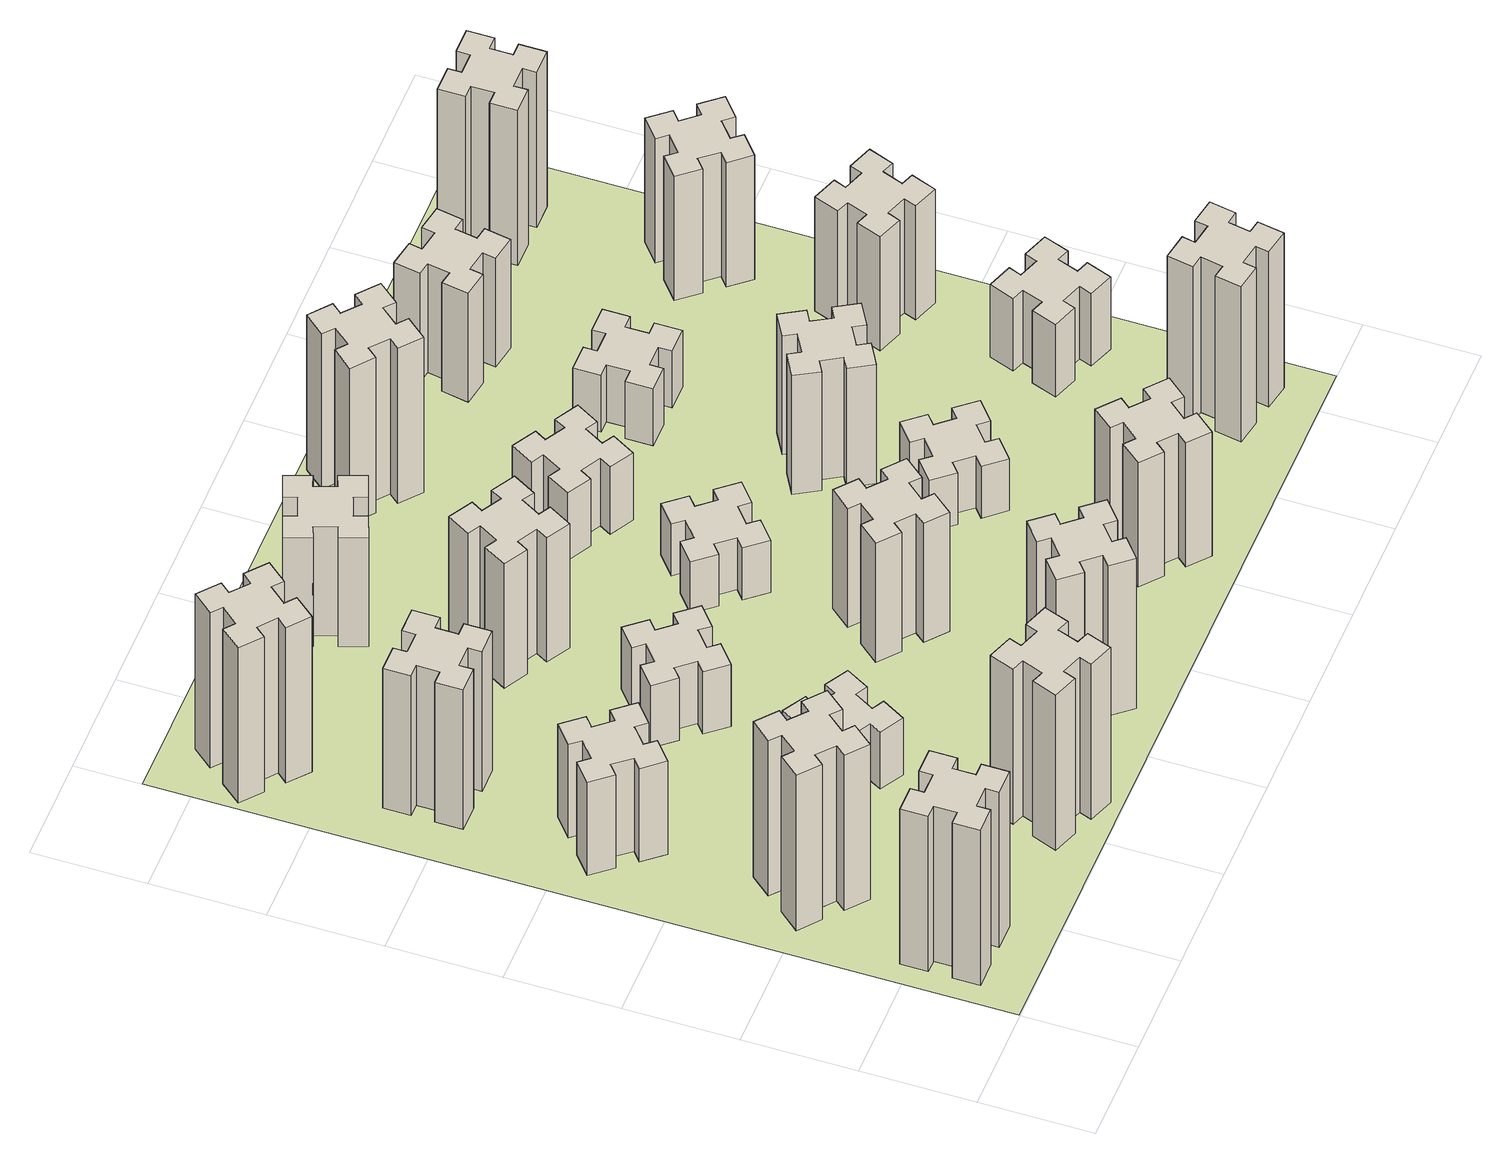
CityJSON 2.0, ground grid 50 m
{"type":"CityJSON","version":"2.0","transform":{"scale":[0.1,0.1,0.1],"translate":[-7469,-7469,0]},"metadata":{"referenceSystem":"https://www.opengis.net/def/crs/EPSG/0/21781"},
"CityObjects":{
"building1":{"type":"Building","attributes":{"class":"1000","function":"1000","usage":"1000","yearOfConstruction":2016,"roofType":"1000","measuredHeight":90,"storeysAboveGround":30,"storeysBelowGround":0},"geometry":[{"type":"Solid","lod":"1","boundaries":[[[[0,1,2,3,4,5,6,7,8,9,10,11,12,13,14,15,16,17,18,19]],[[17,16,20,21]],[[16,15,22,20]],[[15,14,23,22]],[[14,13,24,23]],[[13,12,25,24]],[[12,11,26,25]],[[11,10,27,26]],[[10,9,28,27]],[[9,8,29,28]],[[8,7,30,29]],[[7,6,31,30]],[[6,5,32,31]],[[5,4,33,32]],[[4,3,34,33]],[[3,2,35,34]],[[2,1,36,35]],[[1,0,37,36]],[[0,19,38,37]],[[19,18,39,38]],[[18,17,21,39]],[[24,25,26,27,28,29,30,31,32,33,34,35,36,37,38,39,21,20,22,23]]]]}]},
"building2":{"type":"Building","attributes":{"class":"1000","function":"1000","usage":"1000","yearOfConstruction":2016,"roofType":"1000","measuredHeight":90,"storeysAboveGround":30,"storeysBelowGround":0},"geometry":[{"type":"Solid","lod":"1","boundaries":[[[[40,41,42,43,44,45,46,47,48,49,50,51,52,53,54,55,56,57,58,59]],[[57,56,60,61]],[[56,55,62,60]],[[55,54,63,62]],[[54,53,64,63]],[[53,52,65,64]],[[52,51,66,65]],[[51,50,67,66]],[[50,49,68,67]],[[49,48,69,68]],[[48,47,70,69]],[[47,46,71,70]],[[46,45,72,71]],[[45,44,73,72]],[[44,43,74,73]],[[43,42,75,74]],[[42,41,76,75]],[[41,40,77,76]],[[40,59,78,77]],[[59,58,79,78]],[[58,57,61,79]],[[64,65,66,67,68,69,70,71,72,73,74,75,76,77,78,79,61,60,62,63]]]]}]},
"building3":{"type":"Building","attributes":{"class":"1000","function":"1000","usage":"1000","yearOfConstruction":2016,"roofType":"1000","measuredHeight":54,"storeysAboveGround":30,"storeysBelowGround":0},"geometry":[{"type":"Solid","lod":"1","boundaries":[[[[80,81,82,83,84,85,86,87,88,89,90,91,92,93,94,95,96,97,98,99]],[[97,96,100,101]],[[96,95,102,100]],[[95,94,103,102]],[[94,93,104,103]],[[93,92,105,104]],[[92,91,106,105]],[[91,90,107,106]],[[90,89,108,107]],[[89,88,109,108]],[[88,87,110,109]],[[87,86,111,110]],[[86,85,112,111]],[[85,84,113,112]],[[84,83,114,113]],[[83,82,115,114]],[[82,81,116,115]],[[81,80,117,116]],[[80,99,118,117]],[[99,98,119,118]],[[98,97,101,119]],[[104,105,106,107,108,109,110,111,112,113,114,115,116,117,118,119,101,100,102,103]]]]}]},
"building4":{"type":"Building","attributes":{"class":"1000","function":"1000","usage":"1000","yearOfConstruction":2016,"roofType":"1000","measuredHeight":81,"storeysAboveGround":30,"storeysBelowGround":0},"geometry":[{"type":"Solid","lod":"1","boundaries":[[[[120,121,122,123,124,125,126,127,128,129,130,131,132,133,134,135,136,137,138,139]],[[137,136,140,141]],[[136,135,142,140]],[[135,134,143,142]],[[134,133,144,143]],[[133,132,145,144]],[[132,131,146,145]],[[131,130,147,146]],[[130,129,148,147]],[[129,128,149,148]],[[128,127,150,149]],[[127,126,151,150]],[[126,125,152,151]],[[125,124,153,152]],[[124,123,154,153]],[[123,122,155,154]],[[122,121,156,155]],[[121,120,157,156]],[[120,139,158,157]],[[139,138,159,158]],[[138,137,141,159]],[[144,145,146,147,148,149,150,151,152,153,154,155,156,157,158,159,141,140,142,143]]]]}]},
"building5":{"type":"Building","attributes":{"class":"1000","function":"1000","usage":"1000","yearOfConstruction":2016,"roofType":"1000","measuredHeight":90,"storeysAboveGround":30,"storeysBelowGround":0},"geometry":[{"type":"Solid","lod":"1","boundaries":[[[[160,161,162,163,164,165,166,167,168,169,170,171,172,173,174,175,176,177,178,179]],[[177,176,180,181]],[[176,175,182,180]],[[175,174,183,182]],[[174,173,184,183]],[[173,172,185,184]],[[172,171,186,185]],[[171,170,187,186]],[[170,169,188,187]],[[169,168,189,188]],[[168,167,190,189]],[[167,166,191,190]],[[166,165,192,191]],[[165,164,193,192]],[[164,163,194,193]],[[163,162,195,194]],[[162,161,196,195]],[[161,160,197,196]],[[160,179,198,197]],[[179,178,199,198]],[[178,177,181,199]],[[184,185,186,187,188,189,190,191,192,193,194,195,196,197,198,199,181,180,182,183]]]]}]},
"building6":{"type":"Building","attributes":{"class":"1000","function":"1000","usage":"1000","yearOfConstruction":2016,"roofType":"1000","measuredHeight":90,"storeysAboveGround":30,"storeysBelowGround":0},"geometry":[{"type":"Solid","lod":"1","boundaries":[[[[200,201,202,203,204,205,206,207,208,209,210,211,212,213,214,215,216,217,218,219]],[[217,216,220,221]],[[216,215,222,220]],[[215,214,223,222]],[[214,213,224,223]],[[213,212,225,224]],[[212,211,226,225]],[[211,210,227,226]],[[210,209,228,227]],[[209,208,229,228]],[[208,207,230,229]],[[207,206,231,230]],[[206,205,232,231]],[[205,204,233,232]],[[204,203,234,233]],[[203,202,235,234]],[[202,201,236,235]],[[201,200,237,236]],[[200,219,238,237]],[[219,218,239,238]],[[218,217,221,239]],[[224,225,226,227,228,229,230,231,232,233,234,235,236,237,238,239,221,220,222,223]]]]}]},
"building7":{"type":"Building","attributes":{"class":"1000","function":"1000","usage":"1000","yearOfConstruction":2016,"roofType":"1000","measuredHeight":33,"storeysAboveGround":30,"storeysBelowGround":0},"geometry":[{"type":"Solid","lod":"1","boundaries":[[[[240,241,242,243,244,245,246,247,248,249,250,251,252,253,254,255,256,257,258,259]],[[257,256,260,261]],[[256,255,262,260]],[[255,254,263,262]],[[254,253,264,263]],[[253,252,265,264]],[[252,251,266,265]],[[251,250,267,266]],[[250,249,268,267]],[[249,248,269,268]],[[248,247,270,269]],[[247,246,271,270]],[[246,245,272,271]],[[245,244,273,272]],[[244,243,274,273]],[[243,242,275,274]],[[242,241,276,275]],[[241,240,277,276]],[[240,259,278,277]],[[259,258,279,278]],[[258,257,261,279]],[[264,265,266,267,268,269,270,271,272,273,274,275,276,277,278,279,261,260,262,263]]]]}]},
"building8":{"type":"Building","attributes":{"class":"1000","function":"1000","usage":"1000","yearOfConstruction":2016,"roofType":"1000","measuredHeight":36,"storeysAboveGround":30,"storeysBelowGround":0},"geometry":[{"type":"Solid","lod":"1","boundaries":[[[[280,281,282,283,284,285,286,287,288,289,290,291,292,293,294,295,296,297,298,299]],[[297,296,300,301]],[[296,295,302,300]],[[295,294,303,302]],[[294,293,304,303]],[[293,292,305,304]],[[292,291,306,305]],[[291,290,307,306]],[[290,289,308,307]],[[289,288,309,308]],[[288,287,310,309]],[[287,286,311,310]],[[286,285,312,311]],[[285,284,313,312]],[[284,283,314,313]],[[283,282,315,314]],[[282,281,316,315]],[[281,280,317,316]],[[280,299,318,317]],[[299,298,319,318]],[[298,297,301,319]],[[304,305,306,307,308,309,310,311,312,313,314,315,316,317,318,319,301,300,302,303]]]]}]},
"building9":{"type":"Building","attributes":{"class":"1000","function":"1000","usage":"1000","yearOfConstruction":2016,"roofType":"1000","measuredHeight":87,"storeysAboveGround":30,"storeysBelowGround":0},"geometry":[{"type":"Solid","lod":"1","boundaries":[[[[320,321,322,323,324,325,326,327,328,329,330,331,332,333,334,335,336,337,338,339]],[[337,336,340,341]],[[336,335,342,340]],[[335,334,343,342]],[[334,333,344,343]],[[333,332,345,344]],[[332,331,346,345]],[[331,330,347,346]],[[330,329,348,347]],[[329,328,349,348]],[[328,327,350,349]],[[327,326,351,350]],[[326,325,352,351]],[[325,324,353,352]],[[324,323,354,353]],[[323,322,355,354]],[[322,321,356,355]],[[321,320,357,356]],[[320,339,358,357]],[[339,338,359,358]],[[338,337,341,359]],[[344,345,346,347,348,349,350,351,352,353,354,355,356,357,358,359,341,340,342,343]]]]}]},
"building10":{"type":"Building","attributes":{"class":"1000","function":"1000","usage":"1000","yearOfConstruction":2016,"roofType":"1000","measuredHeight":72,"storeysAboveGround":30,"storeysBelowGround":0},"geometry":[{"type":"Solid","lod":"1","boundaries":[[[[360,361,362,363,364,365,366,367,368,369,370,371,372,373,374,375,376,377,378,379]],[[377,376,380,381]],[[376,375,382,380]],[[375,374,383,382]],[[374,373,384,383]],[[373,372,385,384]],[[372,371,386,385]],[[371,370,387,386]],[[370,369,388,387]],[[369,368,389,388]],[[368,367,390,389]],[[367,366,391,390]],[[366,365,392,391]],[[365,364,393,392]],[[364,363,394,393]],[[363,362,395,394]],[[362,361,396,395]],[[361,360,397,396]],[[360,379,398,397]],[[379,378,399,398]],[[378,377,381,399]],[[384,385,386,387,388,389,390,391,392,393,394,395,396,397,398,399,381,380,382,383]]]]}]},
"building11":{"type":"Building","attributes":{"class":"1000","function":"1000","usage":"1000","yearOfConstruction":2016,"roofType":"1000","measuredHeight":63,"storeysAboveGround":30,"storeysBelowGround":0},"geometry":[{"type":"Solid","lod":"1","boundaries":[[[[400,401,402,403,404,405,406,407,408,409,410,411,412,413,414,415,416,417,418,419]],[[417,416,420,421]],[[416,415,422,420]],[[415,414,423,422]],[[414,413,424,423]],[[413,412,425,424]],[[412,411,426,425]],[[411,410,427,426]],[[410,409,428,427]],[[409,408,429,428]],[[408,407,430,429]],[[407,406,431,430]],[[406,405,432,431]],[[405,404,433,432]],[[404,403,434,433]],[[403,402,435,434]],[[402,401,436,435]],[[401,400,437,436]],[[400,419,438,437]],[[419,418,439,438]],[[418,417,421,439]],[[424,425,426,427,428,429,430,431,432,433,434,435,436,437,438,439,421,420,422,423]]]]}]},
"building12":{"type":"Building","attributes":{"class":"1000","function":"1000","usage":"1000","yearOfConstruction":2016,"roofType":"1000","measuredHeight":69,"storeysAboveGround":30,"storeysBelowGround":0},"geometry":[{"type":"Solid","lod":"1","boundaries":[[[[440,441,442,443,444,445,446,447,448,449,450,451,452,453,454,455,456,457,458,459]],[[457,456,460,461]],[[456,455,462,460]],[[455,454,463,462]],[[454,453,464,463]],[[453,452,465,464]],[[452,451,466,465]],[[451,450,467,466]],[[450,449,468,467]],[[449,448,469,468]],[[448,447,470,469]],[[447,446,471,470]],[[446,445,472,471]],[[445,444,473,472]],[[444,443,474,473]],[[443,442,475,474]],[[442,441,476,475]],[[441,440,477,476]],[[440,459,478,477]],[[459,458,479,478]],[[458,457,461,479]],[[464,465,466,467,468,469,470,471,472,473,474,475,476,477,478,479,461,460,462,463]]]]}]},
"building13":{"type":"Building","attributes":{"class":"1000","function":"1000","usage":"1000","yearOfConstruction":2016,"roofType":"1000","measuredHeight":30,"storeysAboveGround":30,"storeysBelowGround":0},"geometry":[{"type":"Solid","lod":"1","boundaries":[[[[480,481,482,483,484,485,486,487,488,489,490,491,492,493,494,495,496,497,498,499]],[[497,496,500,501]],[[496,495,502,500]],[[495,494,503,502]],[[494,493,504,503]],[[493,492,505,504]],[[492,491,506,505]],[[491,490,507,506]],[[490,489,508,507]],[[489,488,509,508]],[[488,487,510,509]],[[487,486,511,510]],[[486,485,512,511]],[[485,484,513,512]],[[484,483,514,513]],[[483,482,515,514]],[[482,481,516,515]],[[481,480,517,516]],[[480,499,518,517]],[[499,498,519,518]],[[498,497,501,519]],[[504,505,506,507,508,509,510,511,512,513,514,515,516,517,518,519,501,500,502,503]]]]}]},
"building14":{"type":"Building","attributes":{"class":"1000","function":"1000","usage":"1000","yearOfConstruction":2016,"roofType":"1000","measuredHeight":72,"storeysAboveGround":30,"storeysBelowGround":0},"geometry":[{"type":"Solid","lod":"1","boundaries":[[[[520,521,522,523,524,525,526,527,528,529,530,531,532,533,534,535,536,537,538,539]],[[537,536,540,541]],[[536,535,542,540]],[[535,534,543,542]],[[534,533,544,543]],[[533,532,545,544]],[[532,531,546,545]],[[531,530,547,546]],[[530,529,548,547]],[[529,528,549,548]],[[528,527,550,549]],[[527,526,551,550]],[[526,525,552,551]],[[525,524,553,552]],[[524,523,554,553]],[[523,522,555,554]],[[522,521,556,555]],[[521,520,557,556]],[[520,539,558,557]],[[539,538,559,558]],[[538,537,541,559]],[[544,545,546,547,548,549,550,551,552,553,554,555,556,557,558,559,541,540,542,543]]]]}]},
"building15":{"type":"Building","attributes":{"class":"1000","function":"1000","usage":"1000","yearOfConstruction":2016,"roofType":"1000","measuredHeight":39,"storeysAboveGround":30,"storeysBelowGround":0},"geometry":[{"type":"Solid","lod":"1","boundaries":[[[[560,561,562,563,564,565,566,567,568,569,570,571,572,573,574,575,576,577,578,579]],[[577,576,580,581]],[[576,575,582,580]],[[575,574,583,582]],[[574,573,584,583]],[[573,572,585,584]],[[572,571,586,585]],[[571,570,587,586]],[[570,569,588,587]],[[569,568,589,588]],[[568,567,590,589]],[[567,566,591,590]],[[566,565,592,591]],[[565,564,593,592]],[[564,563,594,593]],[[563,562,595,594]],[[562,561,596,595]],[[561,560,597,596]],[[560,579,598,597]],[[579,578,599,598]],[[578,577,581,599]],[[584,585,586,587,588,589,590,591,592,593,594,595,596,597,598,599,581,580,582,583]]]]}]},
"building16":{"type":"Building","attributes":{"class":"1000","function":"1000","usage":"1000","yearOfConstruction":2016,"roofType":"1000","measuredHeight":90,"storeysAboveGround":30,"storeysBelowGround":0},"geometry":[{"type":"Solid","lod":"1","boundaries":[[[[600,601,602,603,604,605,606,607,608,609,610,611,612,613,614,615,616,617,618,619]],[[617,616,620,621]],[[616,615,622,620]],[[615,614,623,622]],[[614,613,624,623]],[[613,612,625,624]],[[612,611,626,625]],[[611,610,627,626]],[[610,609,628,627]],[[609,608,629,628]],[[608,607,630,629]],[[607,606,631,630]],[[606,605,632,631]],[[605,604,633,632]],[[604,603,634,633]],[[603,602,635,634]],[[602,601,636,635]],[[601,600,637,636]],[[600,619,638,637]],[[619,618,639,638]],[[618,617,621,639]],[[624,625,626,627,628,629,630,631,632,633,634,635,636,637,638,639,621,620,622,623]]]]}]},
"building17":{"type":"Building","attributes":{"class":"1000","function":"1000","usage":"1000","yearOfConstruction":2016,"roofType":"1000","measuredHeight":30,"storeysAboveGround":30,"storeysBelowGround":0},"geometry":[{"type":"Solid","lod":"1","boundaries":[[[[640,641,642,643,644,645,646,647,648,649,650,651,652,653,654,655,656,657,658,659]],[[657,656,660,661]],[[656,655,662,660]],[[655,654,663,662]],[[654,653,664,663]],[[653,652,665,664]],[[652,651,666,665]],[[651,650,667,666]],[[650,649,668,667]],[[649,648,669,668]],[[648,647,670,669]],[[647,646,671,670]],[[646,645,672,671]],[[645,644,673,672]],[[644,643,674,673]],[[643,642,675,674]],[[642,641,676,675]],[[641,640,677,676]],[[640,659,678,677]],[[659,658,679,678]],[[658,657,661,679]],[[664,665,666,667,668,669,670,671,672,673,674,675,676,677,678,679,661,660,662,663]]]]}]},
"building18":{"type":"Building","attributes":{"class":"1000","function":"1000","usage":"1000","yearOfConstruction":2016,"roofType":"1000","measuredHeight":69,"storeysAboveGround":30,"storeysBelowGround":0},"geometry":[{"type":"Solid","lod":"1","boundaries":[[[[680,681,682,683,684,685,686,687,688,689,690,691,692,693,694,695,696,697,698,699]],[[697,696,700,701]],[[696,695,702,700]],[[695,694,703,702]],[[694,693,704,703]],[[693,692,705,704]],[[692,691,706,705]],[[691,690,707,706]],[[690,689,708,707]],[[689,688,709,708]],[[688,687,710,709]],[[687,686,711,710]],[[686,685,712,711]],[[685,684,713,712]],[[684,683,714,713]],[[683,682,715,714]],[[682,681,716,715]],[[681,680,717,716]],[[680,699,718,717]],[[699,698,719,718]],[[698,697,701,719]],[[704,705,706,707,708,709,710,711,712,713,714,715,716,717,718,719,701,700,702,703]]]]}]},
"building19":{"type":"Building","attributes":{"class":"1000","function":"1000","usage":"1000","yearOfConstruction":2016,"roofType":"1000","measuredHeight":33,"storeysAboveGround":30,"storeysBelowGround":0},"geometry":[{"type":"Solid","lod":"1","boundaries":[[[[720,721,722,723,724,725,726,727,728,729,730,731,732,733,734,735,736,737,738,739]],[[737,736,740,741]],[[736,735,742,740]],[[735,734,743,742]],[[734,733,744,743]],[[733,732,745,744]],[[732,731,746,745]],[[731,730,747,746]],[[730,729,748,747]],[[729,728,749,748]],[[728,727,750,749]],[[727,726,751,750]],[[726,725,752,751]],[[725,724,753,752]],[[724,723,754,753]],[[723,722,755,754]],[[722,721,756,755]],[[721,720,757,756]],[[720,739,758,757]],[[739,738,759,758]],[[738,737,741,759]],[[744,745,746,747,748,749,750,751,752,753,754,755,756,757,758,759,741,740,742,743]]]]}]},
"building20":{"type":"Building","attributes":{"class":"1000","function":"1000","usage":"1000","yearOfConstruction":2016,"roofType":"1000","measuredHeight":90,"storeysAboveGround":30,"storeysBelowGround":0},"geometry":[{"type":"Solid","lod":"1","boundaries":[[[[760,761,762,763,764,765,766,767,768,769,770,771,772,773,774,775,776,777,778,779]],[[777,776,780,781]],[[776,775,782,780]],[[775,774,783,782]],[[774,773,784,783]],[[773,772,785,784]],[[772,771,786,785]],[[771,770,787,786]],[[770,769,788,787]],[[769,768,789,788]],[[768,767,790,789]],[[767,766,791,790]],[[766,765,792,791]],[[765,764,793,792]],[[764,763,794,793]],[[763,762,795,794]],[[762,761,796,795]],[[761,760,797,796]],[[760,779,798,797]],[[779,778,799,798]],[[778,777,781,799]],[[784,785,786,787,788,789,790,791,792,793,794,795,796,797,798,799,781,780,782,783]]]]}]},
"building21":{"type":"Building","attributes":{"class":"1000","function":"1000","usage":"1000","yearOfConstruction":2016,"roofType":"1000","measuredHeight":63,"storeysAboveGround":30,"storeysBelowGround":0},"geometry":[{"type":"Solid","lod":"1","boundaries":[[[[800,801,802,803,804,805,806,807,808,809,810,811,812,813,814,815,816,817,818,819]],[[817,816,820,821]],[[816,815,822,820]],[[815,814,823,822]],[[814,813,824,823]],[[813,812,825,824]],[[812,811,826,825]],[[811,810,827,826]],[[810,809,828,827]],[[809,808,829,828]],[[808,807,830,829]],[[807,806,831,830]],[[806,805,832,831]],[[805,804,833,832]],[[804,803,834,833]],[[803,802,835,834]],[[802,801,836,835]],[[801,800,837,836]],[[800,819,838,837]],[[819,818,839,838]],[[818,817,821,839]],[[824,825,826,827,828,829,830,831,832,833,834,835,836,837,838,839,821,820,822,823]]]]}]},
"building22":{"type":"Building","attributes":{"class":"1000","function":"1000","usage":"1000","yearOfConstruction":2016,"roofType":"1000","measuredHeight":42,"storeysAboveGround":30,"storeysBelowGround":0},"geometry":[{"type":"Solid","lod":"1","boundaries":[[[[840,841,842,843,844,845,846,847,848,849,850,851,852,853,854,855,856,857,858,859]],[[857,856,860,861]],[[856,855,862,860]],[[855,854,863,862]],[[854,853,864,863]],[[853,852,865,864]],[[852,851,866,865]],[[851,850,867,866]],[[850,849,868,867]],[[849,848,869,868]],[[848,847,870,869]],[[847,846,871,870]],[[846,845,872,871]],[[845,844,873,872]],[[844,843,874,873]],[[843,842,875,874]],[[842,841,876,875]],[[841,840,877,876]],[[840,859,878,877]],[[859,858,879,878]],[[858,857,861,879]],[[864,865,866,867,868,869,870,871,872,873,874,875,876,877,878,879,861,860,862,863]]]]}]},
"building23":{"type":"Building","attributes":{"class":"1000","function":"1000","usage":"1000","yearOfConstruction":2016,"roofType":"1000","measuredHeight":66,"storeysAboveGround":30,"storeysBelowGround":0},"geometry":[{"type":"Solid","lod":"1","boundaries":[[[[880,881,882,883,884,885,886,887,888,889,890,891,892,893,894,895,896,897,898,899]],[[897,896,900,901]],[[896,895,902,900]],[[895,894,903,902]],[[894,893,904,903]],[[893,892,905,904]],[[892,891,906,905]],[[891,890,907,906]],[[890,889,908,907]],[[889,888,909,908]],[[888,887,910,909]],[[887,886,911,910]],[[886,885,912,911]],[[885,884,913,912]],[[884,883,914,913]],[[883,882,915,914]],[[882,881,916,915]],[[881,880,917,916]],[[880,899,918,917]],[[899,898,919,918]],[[898,897,901,919]],[[904,905,906,907,908,909,910,911,912,913,914,915,916,917,918,919,901,900,902,903]]]]}]},
"building24":{"type":"Building","attributes":{"class":"1000","function":"1000","usage":"1000","yearOfConstruction":2016,"roofType":"1000","measuredHeight":72,"storeysAboveGround":30,"storeysBelowGround":0},"geometry":[{"type":"Solid","lod":"1","boundaries":[[[[920,921,922,923,924,925,926,927,928,929,930,931,932,933,934,935,936,937,938,939]],[[937,936,940,941]],[[936,935,942,940]],[[935,934,943,942]],[[934,933,944,943]],[[933,932,945,944]],[[932,931,946,945]],[[931,930,947,946]],[[930,929,948,947]],[[929,928,949,948]],[[928,927,950,949]],[[927,926,951,950]],[[926,925,952,951]],[[925,924,953,952]],[[924,923,954,953]],[[923,922,955,954]],[[922,921,956,955]],[[921,920,957,956]],[[920,939,958,957]],[[939,938,959,958]],[[938,937,941,959]],[[944,945,946,947,948,949,950,951,952,953,954,955,956,957,958,959,941,940,942,943]]]]}]},
"building25":{"type":"Building","attributes":{"class":"1000","function":"1000","usage":"1000","yearOfConstruction":2016,"roofType":"1000","measuredHeight":90,"storeysAboveGround":30,"storeysBelowGround":0},"geometry":[{"type":"Solid","lod":"1","boundaries":[[[[960,961,962,963,964,965,966,967,968,969,970,971,972,973,974,975,976,977,978,979]],[[977,976,980,981]],[[976,975,982,980]],[[975,974,983,982]],[[974,973,984,983]],[[973,972,985,984]],[[972,971,986,985]],[[971,970,987,986]],[[970,969,988,987]],[[969,968,989,988]],[[968,967,990,989]],[[967,966,991,990]],[[966,965,992,991]],[[965,964,993,992]],[[964,963,994,993]],[[963,962,995,994]],[[962,961,996,995]],[[961,960,997,996]],[[960,979,998,997]],[[979,978,999,998]],[[978,977,981,999]],[[984,985,986,987,988,989,990,991,992,993,994,995,996,997,998,999,981,980,982,983]]]]}]},
"landuse1":{"type":"LandUse","attributes":{"name":"plot1","function":"1010"},"geometry":[{"type":"MultiSurface","lod":"1","boundaries":[[[1000,1001,1002,1003]]]}]}
},
"vertices":[
[165,425,0],[165,325,0],[105,325,0],[105,205,0],[225,205,0],[225,265,0],[325,265,0],[325,205,0],[445,205,0],[445,325,0],[385,325,0],[385,425,0],[445,425,0],[445,545,0],[325,545,0],[325,485,0],[225,485,0],[225,545,0],[105,545,0],[105,425,0],[225,485,900],[225,545,900],[325,485,900],[325,545,900],[445,545,900],[445,425,900],[385,425,900],[385,325,900],[445,325,900],[445,205,900],[325,205,900],[325,265,900],[225,265,900],[225,205,900],[105,205,900],[105,325,900],[165,325,900],[165,425,900],[105,425,900],[105,545,900],
[484,1067,0],[408,1132,0],[446,1178,0],[354,1255,0],[277,1163,0],[323,1124,0],[259,1048,0],[213,1086,0],[136,994,0],[228,917,0],[266,963,0],[343,899,0],[304,853,0],[396,776,0],[473,868,0],[427,906,0],[492,983,0],[538,944,0],[615,1036,0],[523,1113,0],[492,983,900],[538,944,900],[427,906,900],[473,868,900],[396,776,900],[304,853,900],[343,899,900],[266,963,900],[228,917,900],[136,994,900],[213,1086,900],[259,1048,900],[323,1124,900],[277,1163,900],[354,1255,900],[446,1178,900],[408,1132,900],[484,1067,900],[523,1113,900],[615,1036,900],
[492,1888,0],[427,1964,0],[473,2003,0],[396,2095,0],[304,2018,0],[343,1972,0],[266,1907,0],[228,1953,0],[136,1876,0],[213,1784,0],[259,1823,0],[323,1746,0],[277,1708,0],[354,1616,0],[446,1693,0],[408,1739,0],[484,1803,0],[523,1757,0],[615,1834,0],[538,1926,0],[484,1803,540],[523,1757,540],[408,1739,540],[446,1693,540],[354,1616,540],[277,1708,540],[323,1746,540],[259,1823,540],[213,1784,540],[136,1876,540],[228,1953,540],[266,1907,540],[343,1972,540],[304,2018,540],[396,2095,540],[473,2003,540],[427,1964,540],[492,1888,540],[538,1926,540],[615,1834,540],
[485,2545,0],[485,2645,0],[545,2645,0],[545,2765,0],[425,2765,0],[425,2705,0],[325,2705,0],[325,2765,0],[205,2765,0],[205,2645,0],[265,2645,0],[265,2545,0],[205,2545,0],[205,2425,0],[325,2425,0],[325,2485,0],[425,2485,0],[425,2425,0],[545,2425,0],[545,2545,0],[425,2485,810],[425,2425,810],[325,2485,810],[325,2425,810],[205,2425,810],[205,2545,810],[265,2545,810],[265,2645,810],[205,2645,810],[205,2765,810],[325,2765,810],[325,2705,810],[425,2705,810],[425,2765,810],[545,2765,810],[545,2645,810],[485,2645,810],[485,2545,810],[545,2545,810],[545,2425,810],
[1029,360,0],[995,266,0],[939,287,0],[897,174,0],[1010,133,0],[1031,189,0],[1125,155,0],[1104,99,0],[1217,57,0],[1258,170,0],[1202,191,0],[1236,285,0],[1292,264,0],[1333,377,0],[1220,418,0],[1200,362,0],[1106,396,0],[1127,452,0],[1014,493,0],[973,380,0],[1106,396,900],[1127,452,900],[1200,362,900],[1220,418,900],[1333,377,900],[1292,264,900],[1236,285,900],[1202,191,900],[1258,170,900],[1217,57,900],[1104,99,900],[1125,155,900],[1031,189,900],[1010,133,900],[897,174,900],[939,287,900],[995,266,900],[1029,360,900],[973,380,900],[1014,493,900],
[384,3387,0],[308,3452,0],[346,3498,0],[254,3575,0],[177,3483,0],[223,3444,0],[159,3368,0],[113,3406,0],[36,3314,0],[128,3237,0],[166,3283,0],[243,3219,0],[204,3173,0],[296,3096,0],[373,3188,0],[327,3226,0],[392,3303,0],[438,3264,0],[515,3356,0],[423,3433,0],[392,3303,900],[438,3264,900],[327,3226,900],[373,3188,900],[296,3096,900],[204,3173,900],[243,3219,900],[166,3283,900],[128,3237,900],[36,3314,900],[113,3406,900],[159,3368,900],[223,3444,900],[177,3483,900],[254,3575,900],[346,3498,900],[308,3452,900],[384,3387,900],[423,3433,900],[515,3356,900],
[1086,1017,0],[1136,1104,0],[1188,1074,0],[1248,1178,0],[1144,1238,0],[1114,1186,0],[1027,1236,0],[1057,1288,0],[953,1348,0],[893,1244,0],[945,1214,0],[895,1127,0],[843,1157,0],[783,1053,0],[887,993,0],[917,1045,0],[1004,995,0],[974,943,0],[1078,883,0],[1138,987,0],[1004,995,330],[974,943,330],[917,1045,330],[887,993,330],[783,1053,330],[843,1157,330],[895,1127,330],[945,1214,330],[893,1244,330],[953,1348,330],[1057,1288,330],[1027,1236,330],[1114,1186,330],[1144,1238,330],[1248,1178,330],[1188,1074,330],[1136,1104,330],[1086,1017,330],[1138,987,330],[1078,883,330],
[1083,1972,0],[1006,1907,0],[968,1953,0],[876,1876,0],[953,1784,0],[999,1823,0],[1063,1746,0],[1017,1708,0],[1094,1616,0],[1186,1693,0],[1148,1739,0],[1224,1803,0],[1263,1757,0],[1355,1834,0],[1278,1926,0],[1232,1888,0],[1167,1964,0],[1213,2003,0],[1136,2095,0],[1044,2018,0],[1167,1964,360],[1213,2003,360],[1232,1888,360],[1278,1926,360],[1355,1834,360],[1263,1757,360],[1224,1803,360],[1148,1739,360],[1186,1693,360],[1094,1616,360],[1017,1708,360],[1063,1746,360],[999,1823,360],[953,1784,360],[876,1876,360],[968,1953,360],[1006,1907,360],[1083,1972,360],[1044,2018,360],[1136,2095,360],
[1639,343,0],[1703,266,0],[1657,228,0],[1734,136,0],[1826,213,0],[1788,259,0],[1864,323,0],[1903,277,0],[1995,354,0],[1918,446,0],[1872,408,0],[1807,484,0],[1853,523,0],[1776,615,0],[1684,538,0],[1723,492,0],[1646,427,0],[1608,473,0],[1516,396,0],[1593,304,0],[1646,427,870],[1608,473,870],[1723,492,870],[1684,538,870],[1776,615,870],[1853,523,870],[1807,484,870],[1872,408,870],[1918,446,870],[1995,354,870],[1903,277,870],[1864,323,870],[1788,259,870],[1826,213,870],[1734,136,870],[1657,228,870],[1703,266,870],[1639,343,870],[1593,304,870],[1516,396,870],
[1314,2666,0],[1227,2716,0],[1257,2768,0],[1153,2828,0],[1093,2724,0],[1145,2694,0],[1095,2607,0],[1043,2637,0],[983,2533,0],[1087,2473,0],[1117,2525,0],[1204,2475,0],[1174,2423,0],[1278,2363,0],[1338,2467,0],[1286,2497,0],[1336,2584,0],[1388,2554,0],[1448,2658,0],[1344,2718,0],[1336,2584,720],[1388,2554,720],[1286,2497,720],[1338,2467,720],[1278,2363,720],[1174,2423,720],[1204,2475,720],[1117,2525,720],[1087,2473,720],[983,2533,720],[1043,2637,720],[1095,2607,720],[1145,2694,720],[1093,2724,720],[1153,2828,720],[1257,2768,720],[1227,2716,720],[1314,2666,720],[1344,2718,720],[1448,2658,720],
[1125,3456,0],[1031,3422,0],[1010,3478,0],[897,3437,0],[939,3324,0],[995,3345,0],[1029,3251,0],[973,3230,0],[1014,3117,0],[1127,3159,0],[1106,3215,0],[1200,3249,0],[1220,3193,0],[1333,3234,0],[1292,3347,0],[1236,3326,0],[1202,3420,0],[1258,3440,0],[1217,3553,0],[1104,3512,0],[1202,3420,630],[1258,3440,630],[1236,3326,630],[1292,3347,630],[1333,3234,630],[1220,3193,630],[1200,3249,630],[1106,3215,630],[1127,3159,630],[1014,3117,630],[973,3230,630],[1029,3251,630],[995,3345,630],[939,3324,630],[897,3437,630],[1010,3478,630],[1031,3422,630],[1125,3456,630],[1104,3512,630],[1217,3553,630],
[1746,1163,0],[1823,1099,0],[1784,1053,0],[1876,976,0],[1953,1068,0],[1907,1106,0],[1972,1183,0],[2018,1144,0],[2095,1236,0],[2003,1313,0],[1964,1267,0],[1888,1332,0],[1926,1378,0],[1834,1455,0],[1757,1363,0],[1803,1324,0],[1739,1248,0],[1693,1286,0],[1616,1194,0],[1708,1117,0],[1739,1248,690],[1693,1286,690],[1803,1324,690],[1757,1363,690],[1834,1455,690],[1926,1378,690],[1888,1332,690],[1964,1267,690],[2003,1313,690],[2095,1236,690],[2018,1144,690],[1972,1183,690],[1907,1106,690],[1953,1068,690],[1876,976,690],[1784,1053,690],[1823,1099,690],[1746,1163,690],[1708,1117,690],[1616,1194,690],
[1972,1988,0],[1907,2064,0],[1953,2103,0],[1876,2195,0],[1784,2118,0],[1823,2072,0],[1746,2007,0],[1708,2053,0],[1616,1976,0],[1693,1884,0],[1739,1923,0],[1803,1846,0],[1757,1808,0],[1834,1716,0],[1926,1793,0],[1888,1839,0],[1964,1903,0],[2003,1857,0],[2095,1934,0],[2018,2026,0],[1964,1903,300],[2003,1857,300],[1888,1839,300],[1926,1793,300],[1834,1716,300],[1757,1808,300],[1803,1846,300],[1739,1923,300],[1693,1884,300],[1616,1976,300],[1708,2053,300],[1746,2007,300],[1823,2072,300],[1784,2118,300],[1876,2195,300],[1953,2103,300],[1907,2064,300],[1972,1988,300],[2018,2026,300],[2095,1934,300],
[2486,323,0],[2563,259,0],[2524,213,0],[2616,136,0],[2693,228,0],[2647,266,0],[2712,343,0],[2758,304,0],[2835,396,0],[2743,473,0],[2704,427,0],[2628,492,0],[2666,538,0],[2574,615,0],[2497,523,0],[2543,484,0],[2479,408,0],[2433,446,0],[2356,354,0],[2448,277,0],[2479,408,720],[2433,446,720],[2543,484,720],[2497,523,720],[2574,615,720],[2666,538,720],[2628,492,720],[2704,427,720],[2743,473,720],[2835,396,720],[2758,304,720],[2712,343,720],[2647,266,720],[2693,228,720],[2616,136,720],[2524,213,720],[2563,259,720],[2486,323,720],[2448,277,720],[2356,354,720],
[2026,2497,0],[2076,2584,0],[2128,2554,0],[2188,2658,0],[2084,2718,0],[2054,2666,0],[1967,2716,0],[1997,2768,0],[1893,2828,0],[1833,2724,0],[1885,2694,0],[1835,2607,0],[1783,2637,0],[1723,2533,0],[1827,2473,0],[1857,2525,0],[1944,2475,0],[1914,2423,0],[2018,2363,0],[2078,2467,0],[1944,2475,390],[1914,2423,390],[1857,2525,390],[1827,2473,390],[1723,2533,390],[1783,2637,390],[1835,2607,390],[1885,2694,390],[1833,2724,390],[1893,2828,390],[1997,2768,390],[1967,2716,390],[2054,2666,390],[2084,2718,390],[2188,2658,390],[2128,2554,390],[2076,2584,390],[2026,2497,390],[2078,2467,390],[2018,2363,390],
[1746,3383,0],[1823,3319,0],[1784,3273,0],[1876,3196,0],[1953,3288,0],[1907,3326,0],[1972,3403,0],[2018,3364,0],[2095,3456,0],[2003,3533,0],[1964,3487,0],[1888,3552,0],[1926,3598,0],[1834,3675,0],[1757,3583,0],[1803,3544,0],[1739,3468,0],[1693,3506,0],[1616,3414,0],[1708,3337,0],[1739,3468,900],[1693,3506,900],[1803,3544,900],[1757,3583,900],[1834,3675,900],[1926,3598,900],[1888,3552,900],[1964,3487,900],[2003,3533,900],[2095,3456,900],[2018,3364,900],[1972,3403,900],[1907,3326,900],[1953,3288,900],[1876,3196,900],[1784,3273,900],[1823,3319,900],[1746,3383,900],[1708,3337,900],[1616,3414,900],
[2628,1099,0],[2704,1163,0],[2743,1117,0],[2835,1194,0],[2758,1286,0],[2712,1248,0],[2647,1324,0],[2693,1363,0],[2616,1455,0],[2524,1378,0],[2563,1332,0],[2486,1267,0],[2448,1313,0],[2356,1236,0],[2433,1144,0],[2479,1183,0],[2543,1106,0],[2497,1068,0],[2574,976,0],[2666,1053,0],[2543,1106,300],[2497,1068,300],[2479,1183,300],[2433,1144,300],[2356,1236,300],[2448,1313,300],[2486,1267,300],[2563,1332,300],[2524,1378,300],[2616,1455,300],[2693,1363,300],[2647,1324,300],[2712,1248,300],[2758,1286,300],[2835,1194,300],[2743,1117,300],[2704,1163,300],[2628,1099,300],[2666,1053,300],[2574,976,300],
[2716,1767,0],[2666,1854,0],[2718,1884,0],[2658,1988,0],[2554,1928,0],[2584,1876,0],[2497,1826,0],[2467,1878,0],[2363,1818,0],[2423,1714,0],[2475,1744,0],[2525,1657,0],[2473,1627,0],[2533,1523,0],[2637,1583,0],[2607,1635,0],[2694,1685,0],[2724,1633,0],[2828,1693,0],[2768,1797,0],[2694,1685,690],[2724,1633,690],[2607,1635,690],[2637,1583,690],[2533,1523,690],[2473,1627,690],[2525,1657,690],[2475,1744,690],[2423,1714,690],[2363,1818,690],[2467,1878,690],[2497,1826,690],[2584,1876,690],[2554,1928,690],[2658,1988,690],[2718,1884,690],[2666,1854,690],[2716,1767,690],[2768,1797,690],[2828,1693,690],
[2645,2705,0],[2545,2705,0],[2545,2765,0],[2425,2765,0],[2425,2645,0],[2485,2645,0],[2485,2545,0],[2425,2545,0],[2425,2425,0],[2545,2425,0],[2545,2485,0],[2645,2485,0],[2645,2425,0],[2765,2425,0],[2765,2545,0],[2705,2545,0],[2705,2645,0],[2765,2645,0],[2765,2765,0],[2645,2765,0],[2705,2645,330],[2765,2645,330],[2705,2545,330],[2765,2545,330],[2765,2425,330],[2645,2425,330],[2645,2485,330],[2545,2485,330],[2545,2425,330],[2425,2425,330],[2425,2545,330],[2485,2545,330],[2485,2645,330],[2425,2645,330],[2425,2765,330],[2545,2765,330],[2545,2705,330],[2645,2705,330],[2645,2765,330],[2765,2765,330],
[3504,475,0],[3405,492,0],[3416,551,0],[3297,572,0],[3277,454,0],[3336,444,0],[3318,345,0],[3259,356,0],[3238,237,0],[3357,217,0],[3367,276,0],[3465,258,0],[3455,199,0],[3573,178,0],[3594,297,0],[3535,307,0],[3552,405,0],[3611,395,0],[3632,513,0],[3514,534,0],[3552,405,900],[3611,395,900],[3535,307,900],[3594,297,900],[3573,178,900],[3455,199,900],[3465,258,900],[3367,276,900],[3357,217,900],[3238,237,900],[3259,356,900],[3318,345,900],[3336,444,900],[3277,454,900],[3297,572,900],[3416,551,900],[3405,492,900],[3504,475,900],[3514,534,900],[3632,513,900],
[2496,3404,0],[2478,3305,0],[2419,3316,0],[2398,3197,0],[2517,3177,0],[2527,3236,0],[2625,3218,0],[2615,3159,0],[2733,3138,0],[2754,3257,0],[2695,3267,0],[2712,3365,0],[2771,3355,0],[2792,3473,0],[2674,3494,0],[2664,3435,0],[2565,3452,0],[2576,3511,0],[2457,3532,0],[2437,3414,0],[2565,3452,630],[2576,3511,630],[2664,3435,630],[2674,3494,630],[2792,3473,630],[2771,3355,630],[2712,3365,630],[2695,3267,630],[2754,3257,630],[2733,3138,630],[2615,3159,630],[2625,3218,630],[2527,3236,630],[2517,3177,630],[2398,3197,630],[2419,3316,630],[2478,3305,630],[2496,3404,630],[2437,3414,630],[2457,3532,630],
[3351,1029,0],[3445,995,0],[3424,939,0],[3537,897,0],[3578,1010,0],[3522,1031,0],[3556,1125,0],[3612,1104,0],[3653,1217,0],[3540,1258,0],[3520,1202,0],[3426,1236,0],[3447,1292,0],[3334,1333,0],[3293,1220,0],[3349,1200,0],[3315,1106,0],[3259,1127,0],[3217,1014,0],[3330,973,0],[3315,1106,420],[3259,1127,420],[3349,1200,420],[3293,1220,420],[3334,1333,420],[3447,1292,420],[3426,1236,420],[3520,1202,420],[3540,1258,420],[3653,1217,420],[3612,1104,420],[3556,1125,420],[3522,1031,420],[3578,1010,420],[3537,897,420],[3424,939,420],[3445,995,420],[3351,1029,420],[3330,973,420],[3217,1014,420],
[3520,1942,0],[3426,1976,0],[3447,2032,0],[3334,2073,0],[3293,1960,0],[3349,1940,0],[3315,1846,0],[3259,1867,0],[3217,1754,0],[3330,1713,0],[3351,1769,0],[3445,1735,0],[3424,1679,0],[3537,1637,0],[3578,1750,0],[3522,1771,0],[3556,1865,0],[3612,1844,0],[3653,1957,0],[3540,1998,0],[3556,1865,660],[3612,1844,660],[3522,1771,660],[3578,1750,660],[3537,1637,660],[3424,1679,660],[3445,1735,660],[3351,1769,660],[3330,1713,660],[3217,1754,660],[3259,1867,660],[3315,1846,660],[3349,1940,660],[3293,1960,660],[3334,2073,660],[3447,2032,660],[3426,1976,660],[3520,1942,660],[3540,1998,660],[3653,1957,660],
[3319,2563,0],[3383,2486,0],[3337,2448,0],[3414,2356,0],[3506,2433,0],[3468,2479,0],[3544,2543,0],[3583,2497,0],[3675,2574,0],[3598,2666,0],[3552,2628,0],[3487,2704,0],[3533,2743,0],[3456,2835,0],[3364,2758,0],[3403,2712,0],[3326,2647,0],[3288,2693,0],[3196,2616,0],[3273,2524,0],[3326,2647,720],[3288,2693,720],[3403,2712,720],[3364,2758,720],[3456,2835,720],[3533,2743,720],[3487,2704,720],[3552,2628,720],[3598,2666,720],[3675,2574,720],[3583,2497,720],[3544,2543,720],[3468,2479,720],[3506,2433,720],[3414,2356,720],[3337,2448,720],[3383,2486,720],[3319,2563,720],[3273,2524,720],[3196,2616,720],
[3285,3325,0],[3385,3325,0],[3385,3265,0],[3505,3265,0],[3505,3385,0],[3445,3385,0],[3445,3485,0],[3505,3485,0],[3505,3605,0],[3385,3605,0],[3385,3545,0],[3285,3545,0],[3285,3605,0],[3165,3605,0],[3165,3485,0],[3225,3485,0],[3225,3385,0],[3165,3385,0],[3165,3265,0],[3285,3265,0],[3225,3385,900],[3165,3385,900],[3225,3485,900],[3165,3485,900],[3165,3605,900],[3285,3605,900],[3285,3545,900],[3385,3545,900],[3385,3605,900],[3505,3605,900],[3505,3485,900],[3445,3485,900],[3445,3385,900],[3505,3385,900],[3505,3265,900],[3385,3265,900],[3385,3325,900],[3285,3325,900],[3285,3265,900],[3165,3265,900],
[5,3705,0],[3705,3705,0],[3705,5,0],[5,5,0]
]}
